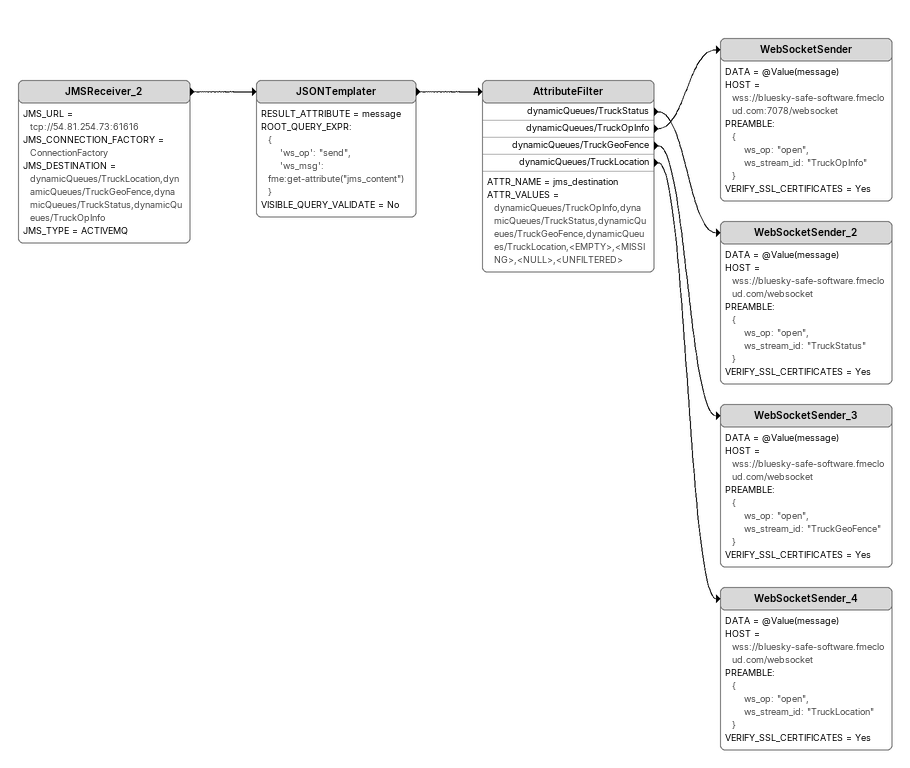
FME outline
JMSReceiver_2
    JMS_URL = tcp://54.81.254.73:61616
    JMS_CONNECTION_FACTORY = ConnectionFactory
    JMS_DESTINATION = dynamicQueues/TruckLocation,dynamicQueues/TruckGeoFence,dynamicQueues/TruckStatus,dynamicQueues/TruckOpInfo
    JMS_TYPE = ACTIVEMQ
    -> JSONTemplater
JSONTemplater
    RESULT_ATTRIBUTE = message
    ROOT_QUERY_EXPR:
      {
          'ws_op': "send",
          'ws_msg': fme:get-attribute("jms_content")
      }
    VISIBLE_QUERY_VALIDATE = No
    -> AttributeFilter
AttributeFilter
    ATTR_NAME = jms_destination
    ATTR_VALUES = dynamicQueues/TruckOpInfo,dynamicQueues/TruckStatus,dynamicQueues/TruckGeoFence,dynamicQueues/TruckLocation,<EMPTY>,<MISSING>,<NULL>,<UNFILTERED>
    dynamicQueues/TruckStatus -> WebSocketSender_2
    dynamicQueues/TruckOpInfo -> WebSocketSender
    dynamicQueues/TruckGeoFence -> WebSocketSender_3
    dynamicQueues/TruckLocation -> WebSocketSender_4
WebSocketSender
    DATA = @Value(message)
    HOST = wss://bluesky-safe-software.fmecloud.com:7078/websocket
    PREAMBLE:
      {
          ws_op: "open",
          ws_stream_id: "TruckOpInfo"
      }
    VERIFY_SSL_CERTIFICATES = Yes
WebSocketSender_2
    DATA = @Value(message)
    HOST = wss://bluesky-safe-software.fmecloud.com/websocket
    PREAMBLE:
      {
          ws_op: "open",
          ws_stream_id: "TruckStatus"
      }
    VERIFY_SSL_CERTIFICATES = Yes
WebSocketSender_3
    DATA = @Value(message)
    HOST = wss://bluesky-safe-software.fmecloud.com/websocket
    PREAMBLE:
      {
          ws_op: "open",
          ws_stream_id: "TruckGeoFence"
      }
    VERIFY_SSL_CERTIFICATES = Yes
WebSocketSender_4
    DATA = @Value(message)
    HOST = wss://bluesky-safe-software.fmecloud.com/websocket
    PREAMBLE:
      {
          ws_op: "open",
          ws_stream_id: "TruckLocation"
      }
    VERIFY_SSL_CERTIFICATES = Yes
